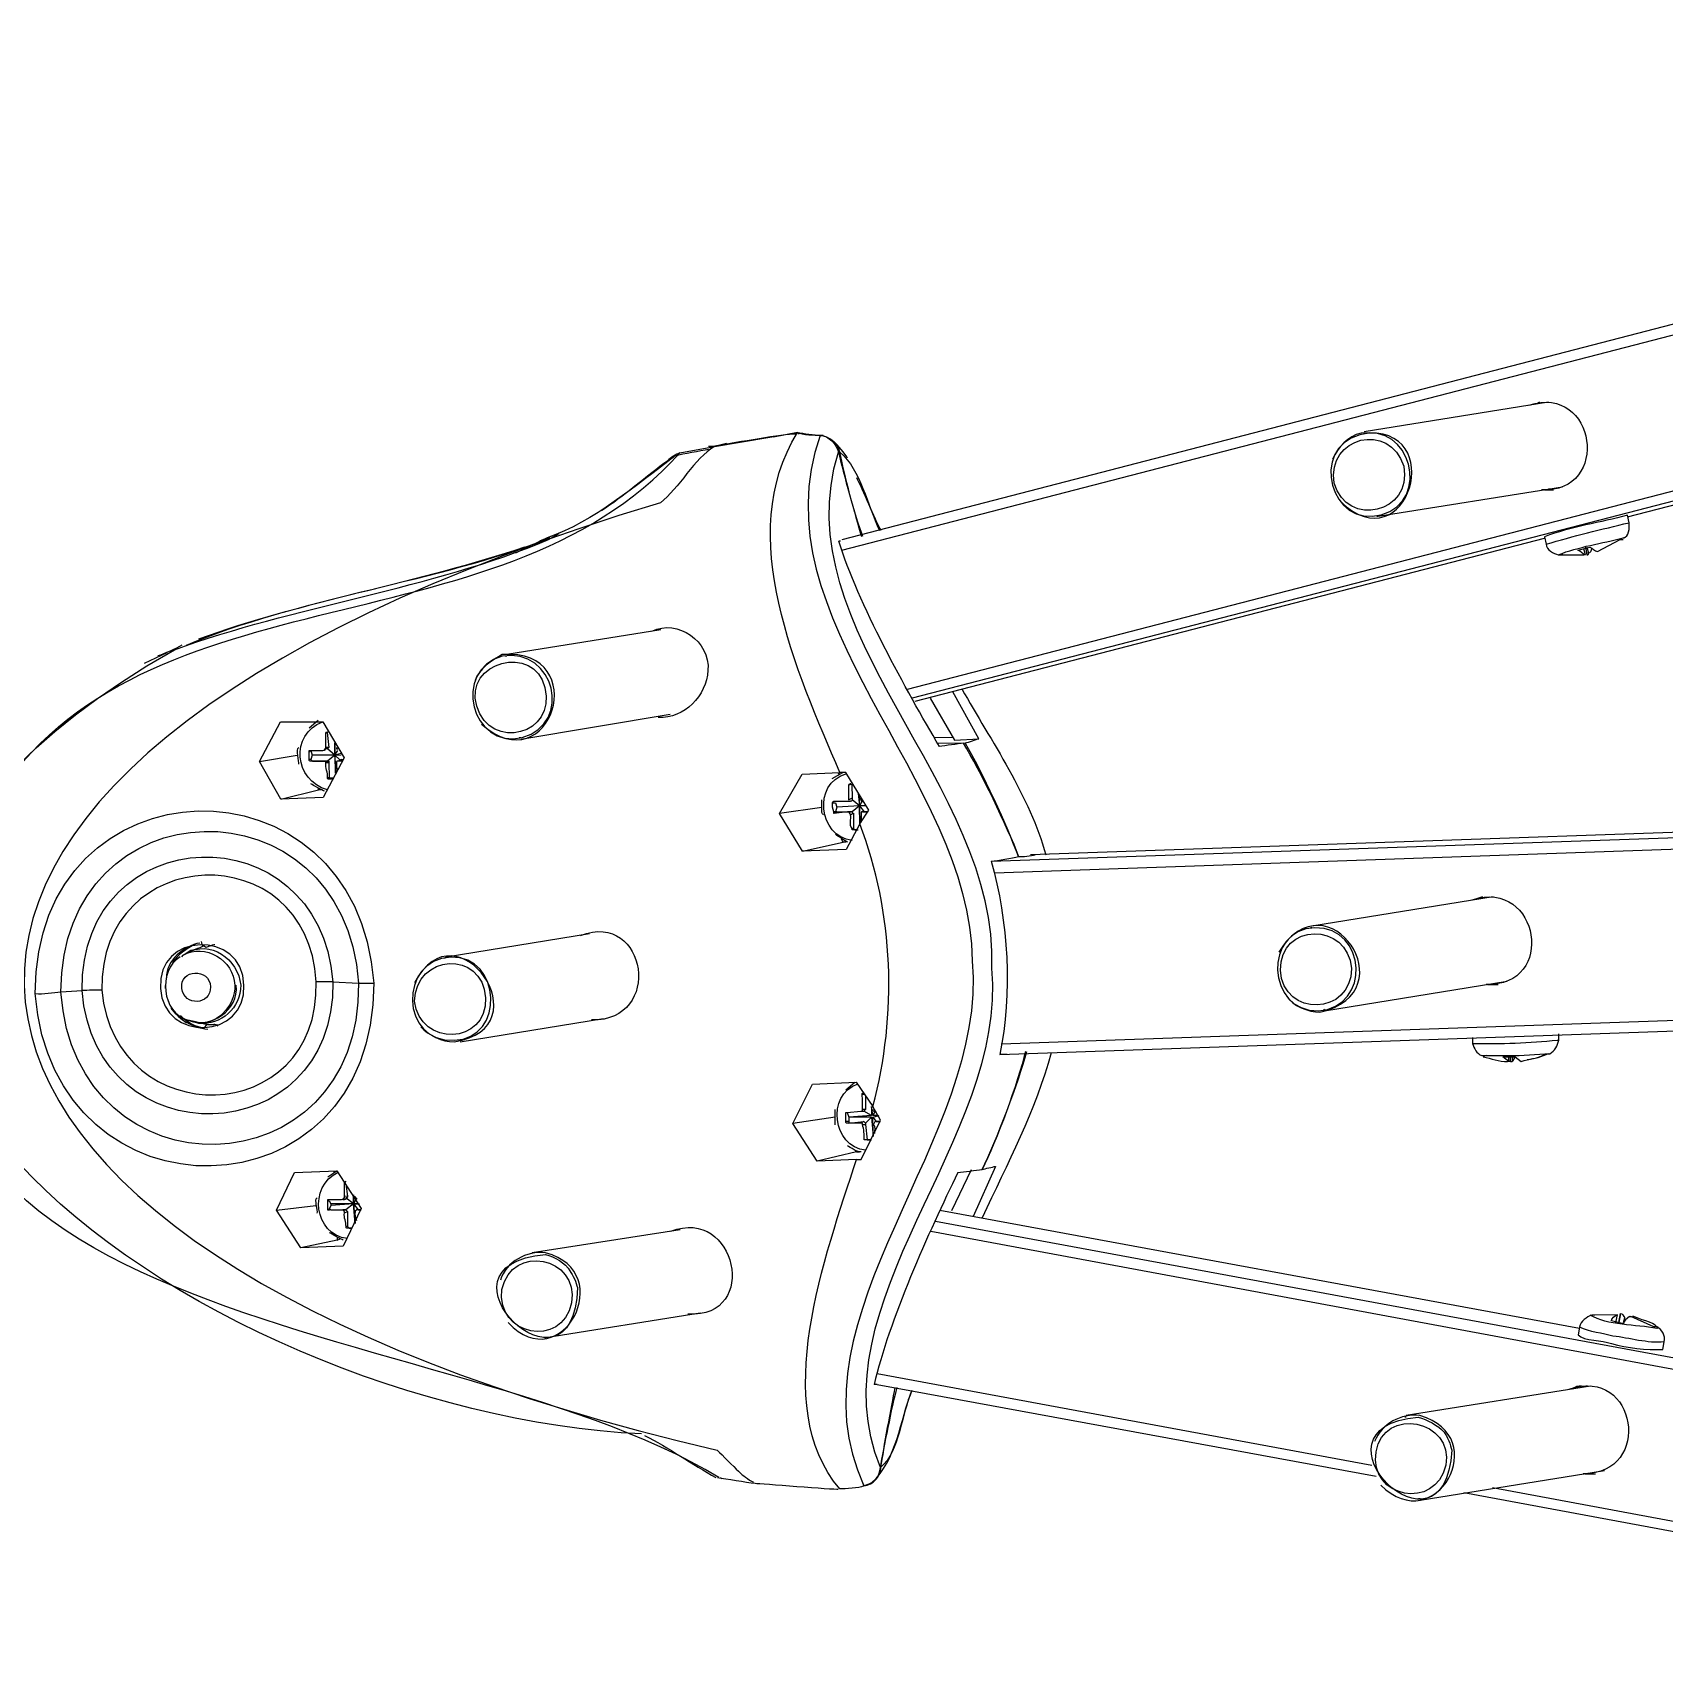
# Model space of a CAD drawing. Header units: millimetres. Extents: x 980 to 1117, y 626 to 781.
# Drawn here: x 1009.12 to 1015.21, y 764.82 to 770.92 of the extents above; entities that cross this region are included whole.
import ezdxf

# ---------------------------------------------------------------- set-up
doc = ezdxf.new("R2010")
doc.units = ezdxf.units.MM
doc.layers.add('Layer 1', color=7, linetype='Continuous')

# ---------------------------------------------------------------- blocks, each defined once
blk = doc.blocks.new('Antena TDT')
at = {"layer": 'Layer 1'}
for points in [[(2060.738, 944.445), (2060.738, 944.445), (2028.338, 936.195), (2028.338, 936.195)], [(2028.338, 936.02), (2028.338, 936.02), (2060.763, 944.27), (2060.763, 944.27)], [(2029.413, 933.72), (2029.413, 933.72), (2061.363, 941.845), (2061.363, 941.845)], [(2061.438, 941.695), (2061.438, 941.695), (2029.488, 933.57), (2029.488, 933.57)], [(2041.338, 936.52), (2041.338, 936.52), (2056.513, 940.37), (2056.513, 940.37)], [(2041.338, 936.52), (2041.338, 936.52), (2056.513, 940.37), (2056.513, 940.37)], [(2039.713, 938.37), (2040.823, 938.738), (2041.074, 936.91), (2039.913, 936.97)], [(2040.038, 938.42), (2040.038, 938.42), (2036.988, 937.945), (2036.988, 937.945)], [(2039.838, 938.395), (2039.838, 938.395), (2039.738, 938.37), (2039.738, 938.37)], [(2039.888, 938.42), (2039.888, 938.42), (2039.838, 938.395), (2039.838, 938.395)], [(2036.488, 937.095), (2036.364, 937.866), (2037.407, 938.119), (2037.638, 937.37)], [(2027.538, 937.945), (2027.264, 937.924), (2026.495, 937.793), (2026.213, 937.745)], [(2026.238, 937.745), (2026.238, 937.745), (2027.613, 937.97), (2027.613, 937.97)], [(2028.288, 932.345), (2027.592, 934.009), (2026.549, 936.283), (2027.613, 937.97)], [(2027.613, 937.97), (2027.613, 937.97), (2027.213, 937.895), (2027.213, 937.895)], [(2027.588, 937.945), (2027.588, 937.945), (2027.538, 937.945), (2027.538, 937.945)], [(2027.613, 937.97), (2027.706, 937.956), (2027.895, 937.931), (2027.988, 937.92)], [(2027.613, 937.97), (2027.613, 937.97), (2027.638, 937.945), (2027.638, 937.945)], [(2027.988, 937.92), (2027.905, 937.923), (2027.687, 937.924), (2027.613, 937.97)], [(2027.988, 937.92), (2028.134, 937.919), (2028.251, 937.776), (2028.288, 937.645)], [(2028.313, 937.645), (2028.281, 937.797), (2028.138, 937.9), (2027.988, 937.92)], [(2028.038, 937.92), (2028.038, 937.92), (2027.988, 937.92), (2027.988, 937.92)], [(2036.938, 937.92), (2036.711, 937.88), (2036.557, 937.685), (2036.463, 937.495)], [(2036.588, 936.795), (2037.682, 935.718), (2038.424, 938.076), (2036.938, 937.92)], [(2036.988, 937.92), (2036.988, 937.92), (2036.988, 937.92), (2036.988, 937.92)], [(2025.588, 937.595), (2024.947, 937.113), (2024.237, 936.518), (2023.463, 936.245)], [(2026.238, 937.745), (2025.909, 937.555), (2025.647, 937.054), (2025.338, 936.82)], [(2025.663, 937.645), (2025.608, 937.623), (2025.508, 937.559), (2025.463, 937.52)], [(2026.138, 937.695), (2026.001, 937.673), (2025.723, 937.624), (2025.588, 937.595)], [(2025.663, 937.645), (2025.663, 937.645), (2026.238, 937.745), (2026.238, 937.745)], [(2026.238, 937.745), (2026.238, 937.745), (2026.138, 937.745), (2026.138, 937.745)], [(2026.438, 937.795), (2026.438, 937.795), (2026.238, 937.745), (2026.238, 937.745)], [(2026.238, 937.745), (2026.238, 937.745), (2026.238, 937.745), (2026.238, 937.745)], [(2028.438, 937.545), (2028.397, 937.615), (2028.271, 937.761), (2028.213, 937.82)], [(2028.288, 937.645), (2028.371, 937.293), (2028.559, 936.59), (2028.663, 936.245)], [(2028.313, 937.645), (2028.66, 937.337), (2028.758, 936.77), (2028.963, 936.345)], [(2028.688, 936.245), (2028.562, 936.586), (2028.373, 937.286), (2028.313, 937.645)], [(2024.363, 936.695), (2024.719, 936.923), (2025.124, 937.273), (2025.463, 937.52)], [(2037.638, 937.37), (2037.783, 936.593), (2036.702, 936.35), (2036.488, 937.095)], [(2028.988, 936.345), (2028.881, 936.536), (2028.69, 937.023), (2028.588, 937.22)], [(2025.338, 936.82), (2010.408, 932.399), (2011.87, 924.552), (2026.213, 921.145)], [(2037.213, 936.545), (2037.213, 936.545), (2040.263, 937.02), (2040.263, 937.02)], [(2039.963, 936.97), (2039.982, 936.97), (2040.098, 936.97), (2040.113, 936.97)], [(2040.038, 936.995), (2040.038, 936.995), (2040.038, 936.97), (2040.038, 936.97)], [(2037.188, 936.545), (2037.188, 936.545), (2037.213, 936.545), (2037.213, 936.545)], [(2041.338, 936.545), (2040.897, 936.428), (2040.388, 936.356), (2039.963, 936.195)], [(2041.363, 936.42), (2041.363, 936.42), (2041.338, 936.545), (2041.338, 936.545)], [(2017.288, 934.42), (2019.263, 935.139), (2021.545, 935.406), (2023.488, 936.22)], [(2017.488, 934.495), (2019.321, 935.264), (2021.657, 935.53), (2023.513, 936.245)], [(2023.463, 936.245), (2023.463, 936.245), (2022.938, 935.995), (2022.938, 935.995)], [(2023.588, 936.295), (2023.588, 936.295), (2023.338, 936.195), (2023.338, 936.195)], [(2023.488, 936.22), (2023.488, 936.22), (2023.663, 936.32), (2023.663, 936.32)], [(2039.988, 936.07), (2040.432, 936.204), (2040.91, 936.317), (2041.363, 936.42)], [(2041.263, 936.17), (2041.368, 936.184), (2041.369, 936.336), (2041.363, 936.42)], [(2023.088, 936.095), (2021.386, 935.521), (2019.379, 935.206), (2017.688, 934.595)], [(2028.313, 936.17), (2028.313, 936.17), (2028.288, 936.17), (2028.288, 936.17)], [(2029.938, 932.77), (2029.394, 933.699), (2028.6, 935.145), (2028.288, 936.17)], [(2029.538, 933.52), (2029.538, 933.52), (2039.963, 936.17), (2039.963, 936.17)], [(2029.538, 933.52), (2029.538, 933.52), (2039.963, 936.17), (2039.963, 936.17)], [(2039.963, 936.195), (2039.963, 936.195), (2039.988, 936.07), (2039.988, 936.07)], [(2039.988, 936.07), (2039.993, 935.979), (2040.109, 935.914), (2040.188, 935.895)], [(2040.188, 935.895), (2040.525, 936.028), (2040.914, 936.082), (2041.263, 936.17)], [(2040.513, 935.97), (2040.513, 935.97), (2040.713, 936.02), (2040.713, 936.02)], [(2040.638, 935.895), (2040.584, 935.906), (2040.56, 935.953), (2040.513, 935.97)], [(2040.638, 935.895), (2040.638, 935.895), (2040.613, 935.995), (2040.613, 935.995)], [(2040.638, 935.895), (2040.638, 935.895), (2040.613, 935.995), (2040.613, 935.995)], [(2040.638, 936.02), (2040.638, 936.02), (2040.663, 935.895), (2040.663, 935.895)], [(2040.663, 936.02), (2040.663, 936.02), (2040.688, 935.92), (2040.688, 935.92)], [(2040.738, 935.995), (2040.736, 935.966), (2040.716, 935.914), (2040.688, 935.92)], [(2040.713, 936.02), (2040.76, 936.003), (2040.784, 935.956), (2040.838, 935.945)], [(2040.838, 935.945), (2040.838, 935.945), (2041.213, 936.145), (2041.213, 936.145)], [(2040.838, 935.945), (2040.838, 935.945), (2040.838, 935.945), (2040.838, 935.945)], [(2040.888, 935.97), (2040.888, 935.97), (2040.888, 935.97), (2040.888, 935.97)], [(2041.213, 936.145), (2041.226, 936.145), (2041.251, 936.145), (2041.263, 936.145)], [(2041.263, 936.17), (2041.263, 936.17), (2041.288, 936.17), (2041.288, 936.17)], [(2040.188, 935.895), (2040.188, 935.895), (2040.213, 935.895), (2040.213, 935.895)], [(2040.213, 935.895), (2040.213, 935.895), (2040.613, 935.895), (2040.613, 935.895)], [(2040.263, 935.895), (2040.251, 935.895), (2040.226, 935.895), (2040.213, 935.895)], [(2040.638, 935.895), (2040.638, 935.895), (2040.613, 935.895), (2040.613, 935.895)], [(2040.638, 935.895), (2040.638, 935.895), (2040.638, 935.895), (2040.638, 935.895)], [(2025.188, 934.695), (2025.612, 934.907), (2026.161, 934.516), (2026.113, 934.045)], [(2025.338, 934.72), (2025.338, 934.72), (2022.788, 934.32), (2022.788, 934.32)], [(2024.963, 921.42), (2017.762, 921.781), (2007.283, 928.8), (2017.288, 934.42)], [(2017.163, 934.37), (2017.163, 934.37), (2016.788, 934.195), (2016.788, 934.195)], [(2017.413, 934.495), (2017.318, 934.441), (2017.117, 934.353), (2017.013, 934.32)], [(2022.288, 933.47), (2022.065, 934.202), (2023.251, 934.512), (2023.413, 933.77)], [(2022.363, 933.17), (2023.505, 932.155), (2024.225, 934.415), (2022.713, 934.32)], [(2022.713, 934.32), (2022.549, 934.235), (2022.319, 934.078), (2022.263, 933.895)], [(2022.788, 934.295), (2022.788, 934.295), (2022.763, 934.295), (2022.763, 934.295)], [(2026.113, 934.045), (2026.086, 933.621), (2025.725, 933.244), (2025.288, 933.27)], [(2023.413, 933.77), (2023.616, 932.996), (2022.512, 932.707), (2022.288, 933.47)], [(2029.788, 933.57), (2029.788, 933.57), (2030.188, 932.87), (2030.188, 932.87)], [(2030.588, 932.895), (2030.588, 932.895), (2030.163, 933.67), (2030.163, 933.67)], [(2030.313, 933.72), (2030.788, 932.864), (2031.436, 931.927), (2031.688, 930.97)], [(2019.513, 933.12), (2019.513, 933.12), (2019.663, 933.245), (2019.663, 933.245)], [(2023.013, 932.92), (2023.013, 932.92), (2025.488, 933.32), (2025.488, 933.32)], [(2018.688, 932.57), (2018.688, 932.57), (2019.038, 933.22), (2019.038, 933.22)], [(2019.038, 933.22), (2019.038, 933.22), (2019.738, 933.22), (2019.738, 933.22)], [(2019.813, 932.095), (2019.261, 932.244), (2019.191, 933.018), (2019.738, 933.22)], [(2019.613, 933.195), (2019.613, 933.195), (2019.613, 933.22), (2019.613, 933.22)], [(2019.738, 933.22), (2019.738, 933.22), (2020.088, 932.62), (2020.088, 932.62)], [(2019.788, 932.795), (2019.788, 932.876), (2019.788, 932.963), (2019.788, 933.045)], [(2019.813, 933.045), (2019.813, 933.045), (2019.788, 933.045), (2019.788, 933.045)], [(2019.813, 933.045), (2019.813, 933.045), (2019.838, 933.07), (2019.838, 933.07)], [(2019.813, 933.045), (2019.813, 933.045), (2019.838, 932.795), (2019.838, 932.795)], [(2014.963, 928.745), (2014.972, 932.679), (2020.304, 932.784), (2020.563, 928.895)], [(2019.338, 932.52), (2019.35, 932.558), (2019.284, 932.774), (2019.338, 932.795)], [(2019.513, 932.745), (2019.513, 932.745), (2019.738, 932.745), (2019.738, 932.745)], [(2019.513, 932.72), (2019.513, 932.72), (2019.513, 932.745), (2019.513, 932.745)], [(2019.513, 932.72), (2019.513, 932.72), (2019.538, 932.745), (2019.538, 932.745)], [(2019.513, 932.67), (2019.513, 932.67), (2019.513, 932.72), (2019.513, 932.72)], [(2019.538, 932.745), (2019.538, 932.745), (2019.563, 932.67), (2019.563, 932.67)], [(2019.738, 932.745), (2019.762, 932.746), (2019.787, 932.771), (2019.788, 932.795)], [(2019.763, 932.745), (2019.763, 932.745), (2019.788, 932.77), (2019.788, 932.77)], [(2019.838, 932.795), (2019.838, 932.795), (2019.788, 932.795), (2019.788, 932.795)], [(2019.813, 932.77), (2019.813, 932.77), (2019.788, 932.77), (2019.788, 932.77)], [(2019.838, 932.795), (2019.838, 932.795), (2019.813, 932.77), (2019.813, 932.77)], [(2019.938, 932.67), (2019.938, 932.67), (2019.813, 932.77), (2019.813, 932.77)], [(2019.938, 932.67), (2019.938, 932.67), (2019.938, 932.87), (2019.938, 932.87)], [(2019.938, 932.87), (2019.938, 932.87), (2019.938, 932.67), (2019.938, 932.67)], [(2019.938, 932.67), (2019.938, 932.67), (2019.988, 932.745), (2019.988, 932.745)], [(2019.963, 932.795), (2019.96, 932.773), (2019.966, 932.766), (2019.988, 932.77)], [(2022.988, 932.945), (2022.988, 932.945), (2023.013, 932.945), (2023.013, 932.945)], [(2029.863, 932.92), (2029.863, 932.92), (2030.163, 932.92), (2030.163, 932.92)], [(2030.338, 932.82), (2030.338, 932.82), (2029.913, 932.82), (2029.913, 932.82)], [(2030.363, 932.82), (2030.363, 932.82), (2029.913, 932.82), (2029.913, 932.82)], [(2030.338, 932.82), (2030.239, 932.807), (2030.038, 932.782), (2029.938, 932.77)], [(2030.188, 932.87), (2030.188, 932.87), (2030.588, 932.895), (2030.588, 932.895)], [(2031.238, 930.945), (2031.058, 931.434), (2030.606, 932.372), (2030.338, 932.82)], [(2030.588, 932.895), (2030.535, 932.871), (2030.421, 932.829), (2030.363, 932.82)], [(2030.363, 932.82), (2030.626, 932.373), (2031.062, 931.432), (2031.238, 930.945)], [(2018.688, 932.57), (2018.688, 932.57), (2019.313, 932.67), (2019.313, 932.67)], [(2019.038, 931.945), (2019.038, 931.945), (2018.688, 932.57), (2018.688, 932.57)], [(2019.538, 932.57), (2019.516, 932.566), (2019.51, 932.573), (2019.513, 932.595)], [(2019.513, 932.595), (2019.513, 932.595), (2019.513, 932.67), (2019.513, 932.67)], [(2019.538, 932.595), (2019.538, 932.595), (2019.513, 932.595), (2019.513, 932.595)], [(2019.563, 932.67), (2019.563, 932.67), (2019.538, 932.595), (2019.538, 932.595)], [(2019.538, 932.595), (2019.538, 932.595), (2019.563, 932.57), (2019.563, 932.57)], [(2019.763, 932.57), (2019.763, 932.57), (2019.538, 932.57), (2019.538, 932.57)], [(2019.563, 932.57), (2019.563, 932.57), (2019.538, 932.57), (2019.538, 932.57)], [(2019.563, 932.67), (2019.563, 932.67), (2019.563, 932.67), (2019.563, 932.67)], [(2019.938, 932.67), (2019.938, 932.67), (2019.563, 932.67), (2019.563, 932.67)], [(2019.938, 932.67), (2019.938, 932.67), (2019.563, 932.67), (2019.563, 932.67)], [(2019.563, 932.57), (2019.563, 932.57), (2019.813, 932.57), (2019.813, 932.57)], [(2020.088, 932.62), (2020.088, 932.62), (2019.738, 931.97), (2019.738, 931.97)], [(2019.788, 932.545), (2019.792, 932.567), (2019.785, 932.573), (2019.763, 932.57)], [(2019.813, 932.57), (2019.813, 932.57), (2019.763, 932.57), (2019.763, 932.57)], [(2019.813, 932.295), (2019.823, 932.384), (2019.774, 932.452), (2019.788, 932.545)], [(2019.788, 932.545), (2019.788, 932.545), (2019.838, 932.545), (2019.838, 932.545)], [(2019.938, 932.67), (2019.938, 932.67), (2019.813, 932.57), (2019.813, 932.57)], [(2019.813, 932.57), (2019.835, 932.573), (2019.842, 932.567), (2019.838, 932.545)], [(2019.813, 932.57), (2019.813, 932.57), (2019.813, 932.57), (2019.813, 932.57)], [(2019.838, 932.545), (2019.838, 932.545), (2019.838, 932.295), (2019.838, 932.295)], [(2020.038, 932.695), (2020.038, 932.695), (2019.938, 932.67), (2019.938, 932.67)], [(2019.938, 932.67), (2019.938, 932.67), (2020.013, 932.595), (2020.013, 932.595)], [(2019.938, 932.67), (2019.938, 932.67), (2020.038, 932.67), (2020.038, 932.67)], [(2019.963, 932.37), (2019.963, 932.37), (2019.938, 932.67), (2019.938, 932.67)], [(2019.938, 932.67), (2019.938, 932.67), (2019.938, 932.37), (2019.938, 932.37)], [(2019.963, 932.545), (2019.968, 932.504), (2019.947, 932.445), (2019.988, 932.42)], [(2020.013, 932.57), (2019.99, 932.567), (2019.953, 932.582), (2019.963, 932.545)], [(2020.038, 932.595), (2020.038, 932.595), (2019.988, 932.57), (2019.988, 932.57)], [(2020.013, 932.57), (2020.013, 932.57), (2020.038, 932.595), (2020.038, 932.595)], [(2020.063, 932.57), (2020.063, 932.57), (2020.013, 932.57), (2020.013, 932.57)], [(2020.038, 932.595), (2020.038, 932.595), (2020.063, 932.595), (2020.063, 932.595)], [(2030.788, 930.87), (2030.788, 930.87), (2083.713, 932.47), (2083.713, 932.47)], [(2083.738, 932.57), (2083.738, 932.57), (2031.438, 930.97), (2031.438, 930.97)], [(2083.738, 932.57), (2083.738, 932.57), (2031.438, 930.97), (2031.438, 930.97)], [(2015.388, 928.77), (2015.404, 932.23), (2020.075, 932.323), (2020.313, 928.895)], [(2019.763, 932.07), (2019.73, 932.084), (2019.573, 932.175), (2019.538, 932.195)], [(2019.838, 932.27), (2019.816, 932.266), (2019.81, 932.273), (2019.813, 932.295)], [(2019.838, 932.295), (2019.838, 932.295), (2019.813, 932.295), (2019.813, 932.295)], [(2019.863, 932.295), (2019.863, 932.295), (2019.838, 932.27), (2019.838, 932.27)], [(2019.838, 932.295), (2019.838, 932.295), (2019.863, 932.295), (2019.863, 932.295)], [(2019.913, 932.27), (2019.913, 932.27), (2019.838, 932.27), (2019.838, 932.27)], [(2019.863, 932.295), (2019.863, 932.295), (2019.913, 932.295), (2019.913, 932.295)], [(2027.288, 931.67), (2027.288, 931.67), (2027.663, 932.32), (2027.663, 932.32)], [(2027.663, 932.32), (2027.663, 932.32), (2028.288, 932.345), (2028.288, 932.345)], [(2028.488, 931.22), (2027.933, 931.283), (2027.833, 932.17), (2028.388, 932.32)], [(2028.163, 932.245), (2028.163, 932.245), (2028.338, 932.345), (2028.338, 932.345)], [(2028.263, 932.32), (2028.263, 932.32), (2028.288, 932.345), (2028.288, 932.345)], [(2028.388, 932.345), (2028.388, 932.345), (2028.288, 932.345), (2028.288, 932.345)], [(2028.763, 931.72), (2028.763, 931.72), (2028.388, 932.345), (2028.388, 932.345)], [(2028.438, 932.145), (2028.46, 932.141), (2028.467, 932.148), (2028.463, 932.17)], [(2083.638, 932.295), (2083.638, 932.295), (2030.838, 930.67), (2030.838, 930.67)], [(2019.038, 931.945), (2019.038, 931.945), (2019.663, 932.095), (2019.663, 932.095)], [(2019.738, 931.97), (2019.738, 931.97), (2019.038, 931.945), (2019.038, 931.945)], [(2019.663, 932.095), (2019.663, 932.095), (2019.663, 932.12), (2019.663, 932.12)], [(2019.713, 932.095), (2019.713, 932.095), (2019.663, 932.095), (2019.663, 932.095)], [(2028.013, 931.645), (2027.965, 931.666), (2027.997, 931.856), (2027.988, 931.895)], [(2028.438, 931.895), (2028.438, 931.976), (2028.438, 932.063), (2028.438, 932.145)], [(2028.488, 932.145), (2028.488, 932.145), (2028.438, 932.145), (2028.438, 932.145)], [(2028.488, 931.92), (2028.488, 931.92), (2028.438, 931.895), (2028.438, 931.895)], [(2028.488, 931.895), (2028.492, 931.873), (2028.485, 931.866), (2028.463, 931.87)], [(2028.488, 932.145), (2028.488, 932.145), (2028.488, 931.92), (2028.488, 931.92)], [(2028.488, 931.92), (2028.488, 931.92), (2028.488, 931.895), (2028.488, 931.895)], [(2028.613, 931.795), (2028.613, 931.795), (2028.488, 931.895), (2028.488, 931.895)], [(2028.588, 931.995), (2028.588, 931.995), (2028.613, 931.795), (2028.613, 931.795)], [(2028.613, 931.795), (2028.613, 931.795), (2028.613, 931.97), (2028.613, 931.97)], [(2028.613, 931.92), (2028.643, 931.906), (2028.628, 931.86), (2028.663, 931.87)], [(2015.738, 928.795), (2015.715, 931.641), (2019.669, 931.763), (2019.888, 928.92)], [(2027.988, 931.77), (2027.988, 931.77), (2027.288, 931.67), (2027.288, 931.67)], [(2027.663, 931.045), (2027.663, 931.045), (2027.288, 931.67), (2027.288, 931.67)], [(2028.163, 931.845), (2028.163, 931.845), (2028.188, 931.87), (2028.188, 931.87)], [(2028.163, 931.77), (2028.163, 931.77), (2028.163, 931.845), (2028.163, 931.845)], [(2028.163, 931.845), (2028.163, 931.845), (2028.213, 931.845), (2028.213, 931.845)], [(2028.188, 931.695), (2028.188, 931.695), (2028.163, 931.77), (2028.163, 931.77)], [(2028.188, 931.87), (2028.188, 931.87), (2028.413, 931.87), (2028.413, 931.87)], [(2028.188, 931.67), (2028.188, 931.67), (2028.188, 931.695), (2028.188, 931.695)], [(2028.413, 931.695), (2028.413, 931.695), (2028.188, 931.67), (2028.188, 931.67)], [(2028.238, 931.695), (2028.238, 931.695), (2028.188, 931.67), (2028.188, 931.67)], [(2028.213, 931.695), (2028.213, 931.695), (2028.188, 931.695), (2028.188, 931.695)], [(2028.213, 931.845), (2028.213, 931.845), (2028.238, 931.77), (2028.238, 931.77)], [(2028.238, 931.77), (2028.238, 931.77), (2028.213, 931.695), (2028.213, 931.695)], [(2028.213, 931.695), (2028.213, 931.695), (2028.238, 931.695), (2028.238, 931.695)], [(2028.613, 931.795), (2028.613, 931.795), (2028.238, 931.77), (2028.238, 931.77)], [(2028.613, 931.795), (2028.613, 931.795), (2028.238, 931.77), (2028.238, 931.77)], [(2028.238, 931.77), (2028.238, 931.77), (2028.238, 931.77), (2028.238, 931.77)], [(2028.238, 931.695), (2028.238, 931.695), (2028.463, 931.695), (2028.463, 931.695)], [(2028.413, 931.87), (2028.413, 931.87), (2028.463, 931.87), (2028.463, 931.87)], [(2028.463, 931.645), (2028.462, 931.669), (2028.437, 931.693), (2028.413, 931.695)], [(2028.463, 931.695), (2028.463, 931.695), (2028.413, 931.695), (2028.413, 931.695)], [(2028.488, 931.42), (2028.435, 931.472), (2028.475, 931.574), (2028.463, 931.645)], [(2028.488, 931.695), (2028.488, 931.695), (2028.463, 931.695), (2028.463, 931.695)], [(2028.463, 931.645), (2028.463, 931.645), (2028.513, 931.67), (2028.513, 931.67)], [(2028.488, 931.695), (2028.485, 931.673), (2028.491, 931.666), (2028.513, 931.67)], [(2028.613, 931.795), (2028.613, 931.795), (2028.488, 931.695), (2028.488, 931.695)], [(2028.513, 931.67), (2028.513, 931.67), (2028.513, 931.42), (2028.513, 931.42)], [(2028.613, 931.795), (2028.613, 931.795), (2028.663, 931.87), (2028.663, 931.87)], [(2028.713, 931.795), (2028.713, 931.795), (2028.613, 931.795), (2028.613, 931.795)], [(2028.613, 931.795), (2028.613, 931.795), (2028.688, 931.695), (2028.688, 931.695)], [(2028.613, 931.795), (2028.613, 931.795), (2028.713, 931.795), (2028.713, 931.795)], [(2028.613, 931.495), (2028.613, 931.495), (2028.613, 931.795), (2028.613, 931.795)], [(2028.613, 931.795), (2028.613, 931.795), (2028.613, 931.47), (2028.613, 931.47)], [(2028.613, 931.495), (2028.613, 931.495), (2028.763, 931.72), (2028.763, 931.72)], [(2028.663, 931.695), (2028.626, 931.705), (2028.641, 931.668), (2028.638, 931.645)], [(2028.638, 931.645), (2028.638, 931.605), (2028.638, 931.56), (2028.638, 931.52)], [(2028.713, 931.695), (2028.713, 931.695), (2028.663, 931.695), (2028.663, 931.695)], [(2028.738, 931.695), (2028.738, 931.695), (2028.663, 931.695), (2028.663, 931.695)], [(2028.663, 931.695), (2028.663, 931.695), (2028.713, 931.695), (2028.713, 931.695)], [(2028.713, 931.695), (2028.713, 931.695), (2028.738, 931.695), (2028.738, 931.695)], [(2019.613, 928.92), (2019.477, 931.358), (2016.037, 931.244), (2016.063, 928.795)], [(2028.613, 931.495), (2028.613, 931.495), (2028.388, 931.07), (2028.388, 931.07)], [(2028.488, 931.395), (2028.488, 931.395), (2028.488, 931.42), (2028.488, 931.42)], [(2028.513, 931.42), (2028.513, 931.42), (2028.488, 931.42), (2028.488, 931.42)], [(2028.563, 931.395), (2028.563, 931.395), (2028.488, 931.395), (2028.488, 931.395)], [(2028.538, 931.395), (2028.538, 931.395), (2028.488, 931.395), (2028.488, 931.395)], [(2028.513, 931.42), (2028.513, 931.42), (2028.538, 931.395), (2028.538, 931.395)], [(2028.538, 931.395), (2028.538, 931.395), (2028.588, 931.395), (2028.588, 931.395)], [(2028.813, 926.82), (2029.225, 928.337), (2029.175, 930.021), (2028.613, 931.495)], [(2027.663, 931.045), (2027.663, 931.045), (2028.338, 931.195), (2028.338, 931.195)], [(2028.413, 931.195), (2028.378, 931.207), (2028.247, 931.298), (2028.213, 931.32)], [(2028.338, 931.195), (2028.338, 931.195), (2028.313, 931.245), (2028.313, 931.245)], [(2028.388, 931.195), (2028.388, 931.195), (2028.338, 931.195), (2028.338, 931.195)], [(2028.388, 931.07), (2028.388, 931.07), (2027.663, 931.045), (2027.663, 931.045)], [(2030.788, 930.87), (2030.902, 930.877), (2031.128, 930.915), (2031.238, 930.945)], [(2030.788, 930.87), (2031.06, 929.89), (2031.136, 928.664), (2030.913, 927.67)], [(2031.238, 930.945), (2031.307, 930.938), (2031.446, 930.954), (2031.513, 930.97)], [(2031.238, 930.945), (2031.238, 930.945), (2031.238, 930.945), (2031.238, 930.945)], [(2036.213, 928.345), (2037.691, 928.678), (2036.346, 930.64), (2035.538, 929.345)], [(2038.738, 930.195), (2039.859, 930.551), (2040.134, 928.747), (2038.963, 928.795)], [(2021.888, 927.92), (2023.4, 928.133), (2021.938, 930.239), (2021.238, 928.895)], [(2023.988, 929.67), (2025.089, 930.083), (2025.357, 928.237), (2024.163, 928.27)], [(2039.088, 930.245), (2039.088, 930.245), (2036.088, 929.77), (2036.088, 929.77)], [(2038.913, 930.245), (2038.913, 930.245), (2038.763, 930.195), (2038.763, 930.195)], [(2018.413, 928.87), (2018.407, 929.794), (2016.959, 929.752), (2017.038, 928.82)], [(2035.563, 929.045), (2035.553, 929.841), (2036.682, 929.842), (2036.738, 929.07)], [(2036.088, 929.745), (2036.088, 929.745), (2036.063, 929.745), (2036.063, 929.745)], [(2017.688, 929.57), (2017.432, 929.527), (2017.114, 929.276), (2017.138, 928.995)], [(2017.613, 929.545), (2017.479, 929.49), (2017.314, 929.369), (2017.238, 929.245)], [(2017.413, 929.37), (2017.769, 929.577), (2018.259, 929.283), (2018.263, 928.87)], [(2017.463, 929.395), (2017.856, 929.641), (2018.325, 929.299), (2018.363, 928.87)], [(2017.763, 929.52), (2017.749, 929.515), (2017.547, 929.435), (2017.538, 929.445)], [(2017.713, 929.595), (2017.711, 929.569), (2017.729, 929.508), (2017.763, 929.52)], [(2017.788, 929.495), (2017.788, 929.495), (2017.763, 929.52), (2017.763, 929.52)], [(2017.863, 929.52), (2017.863, 929.52), (2017.788, 929.495), (2017.788, 929.495)], [(2017.863, 929.52), (2017.879, 929.528), (2017.92, 929.551), (2017.938, 929.545)], [(2024.138, 929.695), (2024.138, 929.695), (2021.763, 929.32), (2021.763, 929.32)], [(2030.938, 927.845), (2030.938, 927.845), (2083.663, 929.47), (2083.663, 929.47)], [(2017.363, 929.345), (2016.982, 929.109), (2017.057, 928.415), (2017.488, 928.295)], [(2017.388, 929.345), (2017.388, 929.345), (2017.413, 929.37), (2017.413, 929.37)], [(2017.463, 929.395), (2017.463, 929.395), (2017.413, 929.37), (2017.413, 929.37)], [(2017.538, 929.445), (2017.538, 929.445), (2017.463, 929.395), (2017.463, 929.395)], [(2021.238, 928.595), (2021.257, 929.373), (2022.364, 929.444), (2022.413, 928.645)], [(2021.763, 929.32), (2021.763, 929.32), (2021.738, 929.295), (2021.738, 929.295)], [(2030.913, 927.67), (2030.913, 927.67), (2083.738, 929.295), (2083.738, 929.295)], [(2017.388, 928.82), (2017.346, 929.142), (2017.853, 929.162), (2017.863, 928.845)], [(2036.738, 929.07), (2036.742, 928.289), (2035.604, 928.253), (2035.563, 929.045)], [(2020.563, 928.895), (2020.553, 924.932), (2015.24, 924.871), (2014.963, 928.745)], [(2014.963, 928.745), (2015.098, 928.732), (2015.256, 928.764), (2015.388, 928.77)], [(2020.313, 928.895), (2020.334, 925.416), (2015.61, 925.327), (2015.388, 928.77)], [(2015.388, 928.77), (2015.388, 928.77), (2015.738, 928.795), (2015.738, 928.795)], [(2019.888, 928.92), (2019.9, 926.08), (2015.939, 925.998), (2015.738, 928.795)], [(2016.063, 928.795), (2015.963, 928.795), (2015.839, 928.795), (2015.738, 928.795)], [(2016.063, 928.795), (2016.279, 926.425), (2019.656, 926.493), (2019.613, 928.92)], [(2017.038, 928.82), (2017.07, 927.927), (2018.469, 927.968), (2018.413, 928.87)], [(2017.113, 928.87), (2017.113, 928.87), (2017.113, 928.845), (2017.113, 928.845)], [(2017.113, 928.845), (2017.113, 928.845), (2017.113, 928.82), (2017.113, 928.82)], [(2017.863, 928.845), (2017.865, 928.538), (2017.425, 928.519), (2017.388, 928.82)], [(2017.488, 928.295), (2017.853, 928.131), (2018.34, 928.462), (2018.288, 928.87)], [(2018.263, 928.87), (2018.281, 928.53), (2017.94, 928.16), (2017.588, 928.27)], [(2018.363, 928.87), (2018.365, 928.498), (2018.033, 928.2), (2017.663, 928.245)], [(2019.888, 928.92), (2019.804, 928.92), (2019.698, 928.92), (2019.613, 928.92)], [(2019.888, 928.92), (2019.888, 928.92), (2020.313, 928.895), (2020.313, 928.895)], [(2020.313, 928.895), (2020.39, 928.895), (2020.487, 928.895), (2020.563, 928.895)], [(2036.288, 928.37), (2036.288, 928.37), (2039.313, 928.845), (2039.313, 928.845)], [(2038.988, 928.795), (2039.021, 928.795), (2039.129, 928.795), (2039.163, 928.795)], [(2017.163, 928.62), (2017.22, 928.365), (2017.56, 928.159), (2017.813, 928.145)], [(2017.463, 928.245), (2017.391, 928.297), (2017.261, 928.419), (2017.213, 928.495)], [(2022.413, 928.645), (2022.439, 927.854), (2021.316, 927.833), (2021.238, 928.595)], [(2035.663, 928.62), (2035.747, 928.456), (2036.031, 928.349), (2036.213, 928.345)], [(2036.263, 928.37), (2036.263, 928.37), (2036.288, 928.395), (2036.288, 928.395)], [(2017.363, 928.37), (2017.452, 928.281), (2017.633, 928.165), (2017.763, 928.17)], [(2017.588, 928.27), (2017.588, 928.27), (2017.488, 928.295), (2017.488, 928.295)], [(2017.588, 928.27), (2017.588, 928.27), (2017.663, 928.245), (2017.663, 928.245)], [(2017.663, 928.245), (2017.663, 928.245), (2017.713, 928.245), (2017.713, 928.245)], [(2017.713, 928.245), (2017.713, 928.245), (2017.813, 928.22), (2017.813, 928.22)], [(2017.813, 928.22), (2017.785, 928.232), (2017.773, 928.186), (2017.763, 928.17)], [(2017.813, 928.22), (2017.813, 928.22), (2017.838, 928.22), (2017.838, 928.22)], [(2017.838, 928.22), (2017.838, 928.22), (2017.913, 928.22), (2017.913, 928.22)], [(2017.988, 928.195), (2017.976, 928.22), (2017.938, 928.223), (2017.913, 928.22)], [(2021.338, 928.17), (2021.469, 928.026), (2021.692, 927.917), (2021.888, 927.92)], [(2021.988, 927.92), (2021.988, 927.92), (2024.363, 928.295), (2024.363, 928.295)], [(2021.963, 927.945), (2021.963, 927.945), (2021.988, 927.945), (2021.988, 927.945)], [(2038.738, 927.92), (2038.738, 927.92), (2038.738, 927.82), (2038.738, 927.82)], [(2038.738, 927.82), (2039.199, 927.813), (2039.682, 927.819), (2040.138, 927.87)], [(2040.013, 927.645), (2040.101, 927.682), (2040.138, 927.785), (2040.163, 927.87)], [(2040.138, 927.87), (2040.138, 927.87), (2040.163, 927.87), (2040.163, 927.87)], [(2040.163, 927.87), (2040.163, 927.87), (2040.163, 927.97), (2040.163, 927.97)], [(2030.613, 925.77), (2030.85, 926.238), (2031.225, 927.214), (2031.363, 927.72)], [(2031.338, 927.72), (2031.217, 927.209), (2030.855, 926.235), (2030.613, 925.77)], [(2031.763, 927.695), (2031.509, 926.751), (2031.024, 925.848), (2030.613, 924.97)], [(2031.038, 927.67), (2031.038, 927.67), (2030.913, 927.67), (2030.913, 927.67)], [(2038.738, 927.82), (2038.758, 927.739), (2038.804, 927.647), (2038.888, 927.62)], [(2038.888, 927.62), (2039.02, 927.62), (2039.206, 927.62), (2039.338, 927.62)], [(2038.963, 927.62), (2038.963, 927.62), (2038.913, 927.595), (2038.913, 927.595)], [(2038.913, 927.595), (2039.045, 927.574), (2039.174, 927.51), (2039.313, 927.52)], [(2039.238, 927.595), (2039.288, 927.595), (2039.389, 927.595), (2039.438, 927.595)], [(2039.338, 927.52), (2039.338, 927.52), (2039.238, 927.595), (2039.238, 927.595)], [(2039.338, 927.62), (2039.552, 927.606), (2039.801, 927.641), (2040.013, 927.645)], [(2039.338, 927.52), (2039.338, 927.52), (2039.338, 927.595), (2039.338, 927.595)], [(2039.338, 927.52), (2039.338, 927.52), (2039.338, 927.595), (2039.338, 927.595)], [(2039.363, 927.52), (2039.363, 927.52), (2039.363, 927.595), (2039.363, 927.595)], [(2039.438, 927.595), (2039.438, 927.595), (2039.388, 927.52), (2039.388, 927.52)], [(2039.388, 927.595), (2039.388, 927.595), (2039.388, 927.52), (2039.388, 927.52)], [(2039.438, 927.595), (2039.438, 927.595), (2039.538, 927.52), (2039.538, 927.52)], [(2039.538, 927.52), (2039.672, 927.564), (2039.818, 927.553), (2039.938, 927.645)], [(2039.988, 927.645), (2039.88, 927.588), (2039.756, 927.561), (2039.638, 927.545)], [(2039.938, 927.645), (2039.938, 927.645), (2039.988, 927.645), (2039.988, 927.645)], [(2039.988, 927.645), (2039.988, 927.645), (2040.013, 927.645), (2040.013, 927.645)], [(2039.338, 927.52), (2039.338, 927.52), (2039.313, 927.52), (2039.313, 927.52)], [(2039.338, 927.52), (2039.338, 927.52), (2039.338, 927.52), (2039.338, 927.52)], [(2039.363, 927.52), (2039.363, 927.52), (2039.338, 927.52), (2039.338, 927.52)], [(2039.363, 927.52), (2039.363, 927.52), (2039.388, 927.52), (2039.388, 927.52)], [(2039.538, 927.52), (2039.538, 927.52), (2039.538, 927.52), (2039.538, 927.52)], [(2027.488, 926.545), (2027.488, 926.545), (2027.813, 927.195), (2027.813, 927.195)], [(2027.813, 927.195), (2027.813, 927.195), (2028.538, 927.22), (2028.538, 927.22)], [(2028.688, 926.095), (2028.139, 926.163), (2028.04, 927.004), (2028.563, 927.195)], [(2028.363, 927.095), (2028.363, 927.095), (2028.513, 927.22), (2028.513, 927.22)], [(2028.463, 927.195), (2028.463, 927.195), (2028.463, 927.195), (2028.463, 927.195)], [(2028.538, 927.22), (2028.538, 927.22), (2028.813, 926.82), (2028.813, 926.82)], [(2028.638, 927.02), (2028.635, 927.042), (2028.641, 927.048), (2028.663, 927.045)], [(2028.188, 926.52), (2028.188, 926.555), (2028.188, 926.735), (2028.188, 926.77)], [(2028.638, 926.77), (2028.638, 926.851), (2028.638, 926.938), (2028.638, 927.02)], [(2028.663, 927.02), (2028.663, 927.02), (2028.638, 927.02), (2028.638, 927.02)], [(2028.688, 926.77), (2028.688, 926.77), (2028.638, 926.77), (2028.638, 926.77)], [(2028.688, 926.77), (2028.688, 926.77), (2028.663, 926.745), (2028.663, 926.745)], [(2028.688, 926.995), (2028.688, 926.995), (2028.688, 926.77), (2028.688, 926.77)], [(2028.813, 926.67), (2028.813, 926.67), (2028.788, 926.82), (2028.788, 926.82)], [(2028.788, 926.82), (2028.788, 926.82), (2028.788, 926.67), (2028.788, 926.67)], [(2028.813, 926.77), (2028.81, 926.748), (2028.816, 926.741), (2028.838, 926.745)], [(2028.938, 926.595), (2028.938, 926.595), (2028.813, 926.82), (2028.813, 926.82)], [(2028.188, 926.645), (2028.188, 926.645), (2027.488, 926.545), (2027.488, 926.545)], [(2027.888, 925.92), (2027.888, 925.92), (2027.488, 926.545), (2027.488, 926.545)], [(2028.388, 926.545), (2028.366, 926.541), (2028.36, 926.548), (2028.363, 926.57)], [(2028.363, 926.645), (2028.363, 926.645), (2028.363, 926.72), (2028.363, 926.72)], [(2028.363, 926.72), (2028.363, 926.72), (2028.388, 926.72), (2028.388, 926.72)], [(2028.363, 926.57), (2028.363, 926.57), (2028.363, 926.645), (2028.363, 926.645)], [(2028.413, 926.57), (2028.413, 926.57), (2028.363, 926.57), (2028.363, 926.57)], [(2028.388, 926.72), (2028.388, 926.72), (2028.613, 926.745), (2028.613, 926.745)], [(2028.388, 926.72), (2028.388, 926.72), (2028.413, 926.645), (2028.413, 926.645)], [(2028.613, 926.545), (2028.613, 926.545), (2028.388, 926.545), (2028.388, 926.545)], [(2028.413, 926.545), (2028.413, 926.545), (2028.388, 926.545), (2028.388, 926.545)], [(2028.788, 926.67), (2028.788, 926.67), (2028.413, 926.645), (2028.413, 926.645)], [(2028.413, 926.645), (2028.413, 926.645), (2028.413, 926.645), (2028.413, 926.645)], [(2028.413, 926.645), (2028.413, 926.645), (2028.413, 926.57), (2028.413, 926.57)], [(2028.788, 926.645), (2028.788, 926.645), (2028.413, 926.645), (2028.413, 926.645)], [(2028.413, 926.545), (2028.413, 926.545), (2028.663, 926.57), (2028.663, 926.57)], [(2028.413, 926.57), (2028.413, 926.57), (2028.413, 926.545), (2028.413, 926.545)], [(2028.613, 926.745), (2028.613, 926.745), (2028.663, 926.745), (2028.663, 926.745)], [(2028.613, 925.945), (2028.613, 925.945), (2028.938, 926.595), (2028.938, 926.595)], [(2028.663, 926.57), (2028.663, 926.57), (2028.613, 926.545), (2028.613, 926.545)], [(2028.638, 926.52), (2028.642, 926.542), (2028.635, 926.548), (2028.613, 926.545)], [(2028.663, 926.27), (2028.668, 926.355), (2028.663, 926.441), (2028.638, 926.52)], [(2028.638, 926.52), (2028.638, 926.52), (2028.688, 926.52), (2028.688, 926.52)], [(2028.663, 926.745), (2028.663, 926.745), (2028.663, 926.745), (2028.663, 926.745)], [(2028.788, 926.67), (2028.788, 926.67), (2028.663, 926.745), (2028.663, 926.745)], [(2028.688, 926.545), (2028.688, 926.545), (2028.663, 926.57), (2028.663, 926.57)], [(2028.788, 926.645), (2028.788, 926.645), (2028.688, 926.545), (2028.688, 926.545)], [(2028.688, 926.545), (2028.688, 926.545), (2028.688, 926.52), (2028.688, 926.52)], [(2028.688, 926.52), (2028.688, 926.52), (2028.713, 926.27), (2028.713, 926.27)], [(2028.788, 926.645), (2028.788, 926.645), (2028.813, 926.32), (2028.813, 926.32)], [(2028.813, 926.67), (2028.813, 926.67), (2028.863, 926.745), (2028.863, 926.745)], [(2028.888, 926.67), (2028.888, 926.67), (2028.813, 926.67), (2028.813, 926.67)], [(2028.813, 926.645), (2028.813, 926.645), (2028.913, 926.67), (2028.913, 926.67)], [(2028.813, 926.645), (2028.813, 926.645), (2028.863, 926.57), (2028.863, 926.57)], [(2028.813, 926.32), (2028.813, 926.32), (2028.813, 926.645), (2028.813, 926.645)], [(2028.863, 926.57), (2028.828, 926.579), (2028.843, 926.533), (2028.813, 926.52)], [(2028.813, 926.52), (2028.859, 926.488), (2028.831, 926.417), (2028.838, 926.37)], [(2028.913, 926.57), (2028.913, 926.57), (2028.863, 926.57), (2028.863, 926.57)], [(2028.938, 926.57), (2028.938, 926.57), (2028.863, 926.57), (2028.863, 926.57)], [(2028.863, 926.57), (2028.863, 926.57), (2028.913, 926.57), (2028.913, 926.57)], [(2028.913, 926.57), (2028.913, 926.57), (2028.938, 926.57), (2028.938, 926.57)], [(2028.688, 926.27), (2028.688, 926.27), (2028.663, 926.27), (2028.663, 926.27)], [(2028.713, 926.27), (2028.713, 926.27), (2028.663, 926.27), (2028.663, 926.27)], [(2028.788, 926.27), (2028.788, 926.27), (2028.688, 926.27), (2028.688, 926.27)], [(2028.713, 926.27), (2028.713, 926.27), (2028.688, 926.27), (2028.688, 926.27)], [(2028.713, 926.27), (2028.713, 926.27), (2028.788, 926.27), (2028.788, 926.27)], [(2028.713, 926.27), (2028.713, 926.27), (2028.713, 926.27), (2028.713, 926.27)], [(2028.538, 926.07), (2028.538, 926.07), (2027.888, 925.92), (2027.888, 925.92)], [(2028.613, 926.07), (2028.573, 926.049), (2028.422, 926.154), (2028.388, 926.17)], [(2028.513, 926.095), (2028.513, 926.095), (2028.538, 926.07), (2028.538, 926.07)], [(2028.538, 926.07), (2028.538, 926.07), (2028.588, 926.07), (2028.588, 926.07)], [(2018.938, 925.145), (2018.938, 925.145), (2019.238, 925.77), (2019.238, 925.77)], [(2019.238, 925.77), (2019.238, 925.77), (2019.938, 925.795), (2019.938, 925.795)], [(2020.113, 924.67), (2019.555, 924.738), (2019.463, 925.538), (2019.963, 925.77)], [(2019.788, 925.695), (2019.788, 925.695), (2019.938, 925.795), (2019.938, 925.795)], [(2019.888, 925.795), (2019.888, 925.795), (2019.888, 925.77), (2019.888, 925.77)], [(2019.938, 925.795), (2019.938, 925.795), (2020.338, 925.17), (2020.338, 925.17)], [(2028.238, 920.495), (2027.07, 921.877), (2028.014, 924.345), (2028.538, 925.945)], [(2028.538, 925.945), (2028.538, 925.945), (2027.888, 925.92), (2027.888, 925.92)], [(2028.538, 925.945), (2028.538, 925.945), (2028.613, 925.945), (2028.613, 925.945)], [(2030.213, 925.72), (2029.734, 924.756), (2029.057, 923.262), (2028.813, 922.22)], [(2030.113, 925.095), (2030.113, 925.095), (2030.438, 925.77), (2030.438, 925.77)], [(2030.213, 925.72), (2030.313, 925.732), (2030.514, 925.757), (2030.613, 925.77)], [(2030.838, 925.82), (2030.838, 925.82), (2030.463, 924.995), (2030.463, 924.995)], [(2030.613, 925.77), (2030.668, 925.785), (2030.783, 925.809), (2030.838, 925.82)], [(2020.088, 925.62), (2020.088, 925.62), (2020.063, 925.595), (2020.063, 925.595)], [(2020.063, 925.37), (2020.063, 925.443), (2020.063, 925.521), (2020.063, 925.595)], [(2020.088, 925.57), (2020.088, 925.57), (2020.113, 925.37), (2020.113, 925.37)], [(2018.938, 925.145), (2018.938, 925.145), (2019.588, 925.22), (2019.588, 925.22)], [(2019.338, 924.52), (2019.338, 924.52), (2018.938, 925.145), (2018.938, 925.145)], [(2019.613, 925.095), (2019.625, 925.134), (2019.56, 925.323), (2019.613, 925.345)], [(2019.788, 925.32), (2019.788, 925.32), (2020.013, 925.32), (2020.013, 925.32)], [(2019.788, 925.295), (2019.788, 925.295), (2019.788, 925.32), (2019.788, 925.32)], [(2019.788, 925.22), (2019.788, 925.22), (2019.788, 925.295), (2019.788, 925.295)], [(2019.788, 925.295), (2019.788, 925.295), (2019.813, 925.295), (2019.813, 925.295)], [(2019.788, 925.145), (2019.788, 925.145), (2019.788, 925.22), (2019.788, 925.22)], [(2019.813, 925.17), (2019.813, 925.17), (2019.788, 925.145), (2019.788, 925.145)], [(2019.813, 925.145), (2019.813, 925.145), (2019.788, 925.145), (2019.788, 925.145)], [(2019.813, 925.295), (2019.813, 925.295), (2019.838, 925.245), (2019.838, 925.245)], [(2019.838, 925.22), (2019.838, 925.22), (2019.813, 925.17), (2019.813, 925.17)], [(2019.813, 925.17), (2019.813, 925.17), (2019.838, 925.145), (2019.838, 925.145)], [(2020.038, 925.145), (2020.038, 925.145), (2019.813, 925.145), (2019.813, 925.145)], [(2019.838, 925.145), (2019.838, 925.145), (2019.813, 925.145), (2019.813, 925.145)], [(2019.838, 925.245), (2019.838, 925.245), (2019.838, 925.22), (2019.838, 925.22)], [(2020.213, 925.245), (2020.213, 925.245), (2019.838, 925.22), (2019.838, 925.22)], [(2020.213, 925.245), (2020.213, 925.245), (2019.838, 925.245), (2019.838, 925.245)], [(2019.838, 925.145), (2019.838, 925.145), (2020.088, 925.145), (2020.088, 925.145)], [(2020.013, 925.32), (2020.042, 925.313), (2020.07, 925.342), (2020.063, 925.37)], [(2020.038, 925.32), (2020.038, 925.32), (2020.063, 925.32), (2020.063, 925.32)], [(2020.338, 925.17), (2020.338, 925.17), (2020.038, 924.545), (2020.038, 924.545)], [(2020.063, 925.095), (2020.07, 925.114), (2020.052, 925.134), (2020.038, 925.145)], [(2020.088, 925.145), (2020.088, 925.145), (2020.038, 925.145), (2020.038, 925.145)], [(2020.113, 925.37), (2020.113, 925.37), (2020.063, 925.37), (2020.063, 925.37)], [(2020.088, 925.345), (2020.092, 925.323), (2020.085, 925.316), (2020.063, 925.32)], [(2020.113, 925.37), (2020.117, 925.348), (2020.11, 925.341), (2020.088, 925.345)], [(2020.213, 925.245), (2020.213, 925.245), (2020.088, 925.345), (2020.088, 925.345)], [(2020.213, 925.245), (2020.213, 925.245), (2020.088, 925.145), (2020.088, 925.145)], [(2020.088, 925.145), (2020.088, 925.145), (2020.113, 925.12), (2020.113, 925.12)], [(2020.088, 925.145), (2020.088, 925.145), (2020.088, 925.145), (2020.088, 925.145)], [(2020.213, 925.245), (2020.213, 925.245), (2020.213, 925.395), (2020.213, 925.395)], [(2020.213, 925.395), (2020.213, 925.395), (2020.213, 925.245), (2020.213, 925.245)], [(2020.213, 925.245), (2020.213, 925.245), (2020.263, 925.32), (2020.263, 925.32)], [(2020.288, 925.245), (2020.288, 925.245), (2020.213, 925.245), (2020.213, 925.245)], [(2020.213, 925.245), (2020.213, 925.245), (2020.288, 925.145), (2020.288, 925.145)], [(2020.213, 925.245), (2020.213, 925.245), (2020.313, 925.245), (2020.313, 925.245)], [(2020.238, 924.92), (2020.238, 924.92), (2020.213, 925.245), (2020.213, 925.245)], [(2020.213, 925.245), (2020.213, 925.245), (2020.238, 924.92), (2020.238, 924.92)], [(2020.238, 925.37), (2020.228, 925.331), (2020.273, 925.358), (2020.263, 925.32)], [(2020.288, 925.145), (2020.269, 925.151), (2020.249, 925.133), (2020.238, 925.12)], [(2020.313, 925.145), (2020.313, 925.145), (2020.263, 925.145), (2020.263, 925.145)], [(2020.338, 925.145), (2020.338, 925.145), (2020.288, 925.145), (2020.288, 925.145)], [(2020.288, 925.145), (2020.288, 925.145), (2020.313, 925.145), (2020.313, 925.145)], [(2020.313, 925.145), (2020.313, 925.145), (2020.338, 925.145), (2020.338, 925.145)], [(2025.463, 924.77), (2026.53, 925.187), (2026.945, 923.333), (2025.738, 923.395)], [(2020.088, 924.87), (2020.092, 924.949), (2020.048, 925.01), (2020.063, 925.095)], [(2020.063, 925.095), (2020.063, 925.095), (2020.113, 925.12), (2020.113, 925.12)], [(2020.113, 925.12), (2020.113, 925.12), (2020.113, 924.87), (2020.113, 924.87)], [(2020.238, 925.12), (2020.228, 925.063), (2020.25, 925.016), (2020.263, 924.97)], [(2029.838, 924.92), (2029.838, 924.92), (2062.313, 918.77), (2062.313, 918.77)], [(2040.488, 923.095), (2040.488, 923.095), (2029.913, 925.095), (2029.913, 925.095)], [(2040.488, 923.095), (2040.488, 923.095), (2029.913, 925.095), (2029.913, 925.095)], [(2019.938, 924.645), (2019.938, 924.645), (2019.338, 924.52), (2019.338, 924.52)], [(2020.038, 924.645), (2020.005, 924.659), (2019.848, 924.75), (2019.813, 924.77)], [(2019.938, 924.695), (2019.938, 924.695), (2019.938, 924.645), (2019.938, 924.645)], [(2019.938, 924.645), (2019.938, 924.645), (2019.988, 924.67), (2019.988, 924.67)], [(2020.113, 924.845), (2020.091, 924.841), (2020.085, 924.848), (2020.088, 924.87)], [(2020.113, 924.87), (2020.113, 924.87), (2020.088, 924.87), (2020.088, 924.87)], [(2020.113, 924.87), (2020.113, 924.87), (2020.138, 924.845), (2020.138, 924.845)], [(2020.188, 924.845), (2020.188, 924.845), (2020.113, 924.845), (2020.113, 924.845)], [(2020.138, 924.845), (2020.138, 924.845), (2020.113, 924.845), (2020.113, 924.845)], [(2020.138, 924.845), (2020.138, 924.845), (2020.188, 924.845), (2020.188, 924.845)], [(2025.613, 924.795), (2025.613, 924.795), (2023.163, 924.42), (2023.163, 924.42)], [(2062.263, 918.57), (2062.263, 918.57), (2029.763, 924.745), (2029.763, 924.745)], [(2020.038, 924.545), (2020.038, 924.545), (2019.338, 924.52), (2019.338, 924.52)], [(2023.913, 923.845), (2023.84, 921.779), (2021.33, 924.228), (2023.388, 924.395)], [(2023.388, 924.42), (2023.078, 924.461), (2022.73, 924.279), (2022.638, 923.97)], [(2022.663, 923.82), (2022.827, 924.583), (2023.942, 924.355), (2023.813, 923.595)], [(2022.763, 923.27), (2023.645, 922.322), (2024.594, 924.104), (2023.388, 924.42)], [(2023.163, 924.395), (2023.163, 924.395), (2023.163, 924.395), (2023.163, 924.395)], [(2023.388, 924.395), (2023.528, 924.356), (2023.72, 924.254), (2023.788, 924.12)], [(2023.788, 924.12), (2023.835, 924.058), (2023.895, 923.92), (2023.913, 923.845)], [(2023.813, 923.595), (2023.65, 922.822), (2022.552, 923.063), (2022.663, 923.82)], [(2023.388, 923.02), (2023.388, 923.02), (2025.938, 923.42), (2025.938, 923.42)], [(2040.688, 923.32), (2040.609, 923.281), (2040.505, 923.23), (2040.488, 923.12)], [(2040.663, 923.32), (2040.663, 923.32), (2040.663, 923.32), (2040.663, 923.32)], [(2041.763, 923.095), (2041.421, 923.157), (2040.941, 923.143), (2040.663, 923.32)], [(2040.688, 923.32), (2040.701, 923.32), (2040.726, 923.32), (2040.738, 923.32)], [(2041.113, 923.32), (2041.113, 923.32), (2040.688, 923.32), (2040.688, 923.32)], [(2041.013, 923.22), (2041.013, 923.259), (2041.073, 923.32), (2041.113, 923.32)], [(2041.088, 923.195), (2041.088, 923.195), (2041.113, 923.32), (2041.113, 923.32)], [(2041.088, 923.195), (2041.088, 923.195), (2041.113, 923.32), (2041.113, 923.32)], [(2041.113, 923.32), (2041.113, 923.32), (2041.113, 923.32), (2041.113, 923.32)], [(2041.138, 923.195), (2041.138, 923.195), (2041.163, 923.345), (2041.163, 923.345)], [(2041.163, 923.345), (2041.163, 923.345), (2041.138, 923.195), (2041.138, 923.195)], [(2041.163, 923.345), (2041.205, 923.344), (2041.203, 923.299), (2041.238, 923.27)], [(2041.163, 923.345), (2041.163, 923.345), (2041.163, 923.345), (2041.163, 923.345)], [(2041.313, 923.295), (2041.274, 923.246), (2041.216, 923.236), (2041.213, 923.17)], [(2041.213, 923.195), (2041.213, 923.195), (2041.238, 923.27), (2041.238, 923.27)], [(2041.713, 923.12), (2041.713, 923.12), (2041.338, 923.295), (2041.338, 923.295)], [(2041.388, 923.295), (2041.388, 923.295), (2041.363, 923.295), (2041.363, 923.295)], [(2041.363, 923.295), (2041.363, 923.295), (2041.363, 923.295), (2041.363, 923.295)], [(2041.363, 923.295), (2041.363, 923.295), (2041.363, 923.295), (2041.363, 923.295)], [(2041.763, 923.12), (2041.713, 923.199), (2041.46, 923.246), (2041.388, 923.295)], [(2023.363, 923.02), (2023.363, 923.02), (2023.388, 923.02), (2023.388, 923.02)], [(2040.488, 923.12), (2040.488, 923.12), (2040.463, 922.995), (2040.463, 922.995)], [(2040.463, 922.995), (2040.563, 922.881), (2040.863, 922.914), (2041.013, 922.845)], [(2041.038, 922.97), (2040.867, 923.016), (2040.648, 923.04), (2040.488, 923.12)], [(2041.213, 923.17), (2041.213, 923.17), (2041.013, 923.22), (2041.013, 923.22)], [(2041.763, 923.12), (2041.751, 923.12), (2041.726, 923.12), (2041.713, 923.12)], [(2041.763, 923.12), (2041.806, 923.124), (2041.776, 923.111), (2041.763, 923.095)], [(2041.888, 922.87), (2041.909, 922.981), (2041.857, 923.067), (2041.763, 923.12)], [(2041.763, 923.12), (2041.763, 923.12), (2041.763, 923.12), (2041.763, 923.12)], [(2041.013, 922.845), (2041.279, 922.772), (2041.589, 922.736), (2041.863, 922.745)], [(2041.888, 922.87), (2041.609, 922.842), (2041.312, 922.938), (2041.038, 922.97)], [(2041.863, 922.745), (2041.863, 922.745), (2041.888, 922.87), (2041.888, 922.87)], [(2040.313, 922.095), (2041.43, 922.483), (2041.698, 920.682), (2040.538, 920.695)], [(2028.863, 922.22), (2028.863, 922.22), (2028.813, 922.22), (2028.813, 922.22)], [(2037.038, 920.845), (2037.038, 920.845), (2028.863, 922.395), (2028.863, 922.395)], [(2028.863, 922.22), (2028.863, 922.22), (2037.113, 920.67), (2037.113, 920.67)], [(2028.763, 920.595), (2029.183, 920.968), (2029.24, 921.623), (2029.438, 922.12)], [(2029.188, 922.17), (2029.1, 921.845), (2028.965, 921.178), (2028.913, 920.845)], [(2028.913, 920.845), (2028.97, 921.176), (2029.094, 921.843), (2029.163, 922.17)], [(2029.438, 922.12), (2029.258, 921.725), (2029.236, 921.123), (2028.913, 920.845)], [(2040.663, 922.145), (2040.663, 922.145), (2037.613, 921.67), (2037.613, 921.67)], [(2040.513, 922.145), (2040.466, 922.157), (2040.398, 922.126), (2040.363, 922.095)], [(2040.613, 922.145), (2040.613, 922.145), (2040.588, 922.145), (2040.588, 922.145)], [(2038.363, 921.095), (2038.252, 919.066), (2035.816, 921.471), (2037.813, 921.645)], [(2037.838, 921.67), (2037.531, 921.711), (2037.206, 921.534), (2037.088, 921.245)], [(2037.113, 921.07), (2037.235, 921.838), (2038.414, 921.592), (2038.263, 920.845)], [(2037.188, 920.52), (2038.089, 919.621), (2039.057, 921.316), (2037.838, 921.67)], [(2037.613, 921.645), (2037.613, 921.645), (2037.588, 921.645), (2037.588, 921.645)], [(2037.813, 921.645), (2037.95, 921.606), (2038.144, 921.502), (2038.238, 921.395)], [(2025.013, 921.395), (2025.399, 921.2), (2025.808, 920.901), (2026.188, 920.695)], [(2038.238, 921.395), (2038.291, 921.33), (2038.347, 921.176), (2038.363, 921.095)], [(2026.213, 921.145), (2026.3, 921.058), (2026.476, 920.882), (2026.563, 920.795)], [(2028.913, 920.845), (2028.911, 920.69), (2028.785, 920.573), (2028.638, 920.545)], [(2028.638, 920.545), (2028.792, 920.557), (2028.897, 920.699), (2028.913, 920.845)], [(2038.263, 920.845), (2038.097, 920.09), (2036.983, 920.307), (2037.113, 921.07)], [(2026.213, 920.695), (2026.368, 920.668), (2026.683, 920.618), (2026.838, 920.595)], [(2026.288, 920.67), (2026.288, 920.67), (2026.263, 920.695), (2026.263, 920.695)], [(2026.563, 920.795), (2026.576, 920.782), (2026.601, 920.757), (2026.613, 920.745)], [(2026.613, 920.745), (2026.628, 920.737), (2026.798, 920.603), (2026.813, 920.62)], [(2026.838, 920.595), (2026.91, 920.594), (2028.146, 920.485), (2028.213, 920.495)], [(2028.688, 920.57), (2028.688, 920.57), (2028.713, 920.57), (2028.713, 920.57)], [(2037.838, 920.27), (2037.838, 920.27), (2040.888, 920.745), (2040.888, 920.745)], [(2040.563, 920.695), (2040.581, 920.695), (2040.725, 920.695), (2040.738, 920.695)], [(2028.638, 920.545), (2028.547, 920.506), (2028.336, 920.495), (2028.238, 920.495)], [(2037.813, 920.295), (2037.813, 920.295), (2037.838, 920.295), (2037.838, 920.295)], [(2038.563, 920.395), (2038.563, 920.395), (2053.938, 917.47), (2053.938, 917.47)], [(2053.863, 917.645), (2053.863, 917.645), (2039.038, 920.47), (2039.038, 920.47)]]:
    blk.add_open_spline(points, degree=3, dxfattribs=at)
for points in [[(2036.913, 937.895), (2037.758, 938.119), (2038.099, 936.799), (2037.263, 936.57), (2036.419, 936.346), (2036.077, 937.665), (2036.913, 937.895)], [(2027.988, 937.92), (2026.897, 934.904), (2030.457, 932.231), (2030.463, 929.22), (2030.725, 926.282), (2027.345, 923.351), (2028.638, 920.545)], [(2026.238, 920.695), (2021.509, 923.595), (2010.242, 922.977), (2014.14, 931.697), (2016.581, 935.902), (2022.616, 934.254), (2025.663, 937.645)], [(2028.913, 920.845), (2027.807, 923.568), (2031.046, 926.279), (2030.788, 929.096), (2030.934, 932.129), (2027.348, 934.677), (2028.288, 937.645)], [(2040.663, 935.895), (2040.663, 935.895), (2040.663, 935.895), (2040.663, 935.895), (2040.685, 935.891), (2040.692, 935.898), (2040.688, 935.92)], [(2022.713, 934.295), (2023.578, 934.425), (2023.886, 933.187), (2023.038, 932.945), (2022.187, 932.749), (2021.877, 934.058), (2022.713, 934.295)], [(2019.788, 933.045), (2019.788, 933.045), (2019.788, 933.045), (2019.788, 933.045), (2019.788, 933.045), (2019.813, 933.045), (2019.813, 933.045)], [(2028.413, 931.87), (2028.413, 931.87), (2028.413, 931.87), (2028.413, 931.87), (2028.435, 931.866), (2028.442, 931.873), (2028.438, 931.895)], [(2036.188, 928.37), (2035.33, 928.356), (2035.273, 929.722), (2036.138, 929.745), (2037, 929.757), (2037.068, 928.421), (2036.188, 928.37)], [(2021.888, 927.945), (2020.996, 927.899), (2020.965, 929.278), (2021.838, 929.32), (2022.687, 929.344), (2022.738, 927.959), (2021.888, 927.945)], [(2028.613, 926.745), (2028.613, 926.745), (2028.613, 926.745), (2028.613, 926.745), (2028.635, 926.741), (2028.642, 926.748), (2028.638, 926.77)], [(2028.363, 926.72), (2028.363, 926.72), (2028.363, 926.72), (2028.363, 926.72), (2028.363, 926.72), (2028.388, 926.72), (2028.388, 926.72)], [(2041.313, 923.295), (2041.313, 923.295), (2041.313, 923.295), (2041.313, 923.295), (2041.313, 923.295), (2041.338, 923.295), (2041.338, 923.295)]]:
    blk.add_open_spline(points, degree=3, knots=[0, 0, 0, 0, 1, 1, 1, 2, 2, 2, 2], dxfattribs=at)

msp = doc.modelspace()

# ---------------------------------------------------------------- block references
at = {"xscale": 0.2257473971633139, "yscale": 0.2257473971633138, "zscale": 0.2257473971633139, "rotation": 0.2425637628917751}
msp.add_blockref('Antena TDT', (555.1486, 555.7432), dxfattribs=at)

doc.saveas('drawing.dxf')
